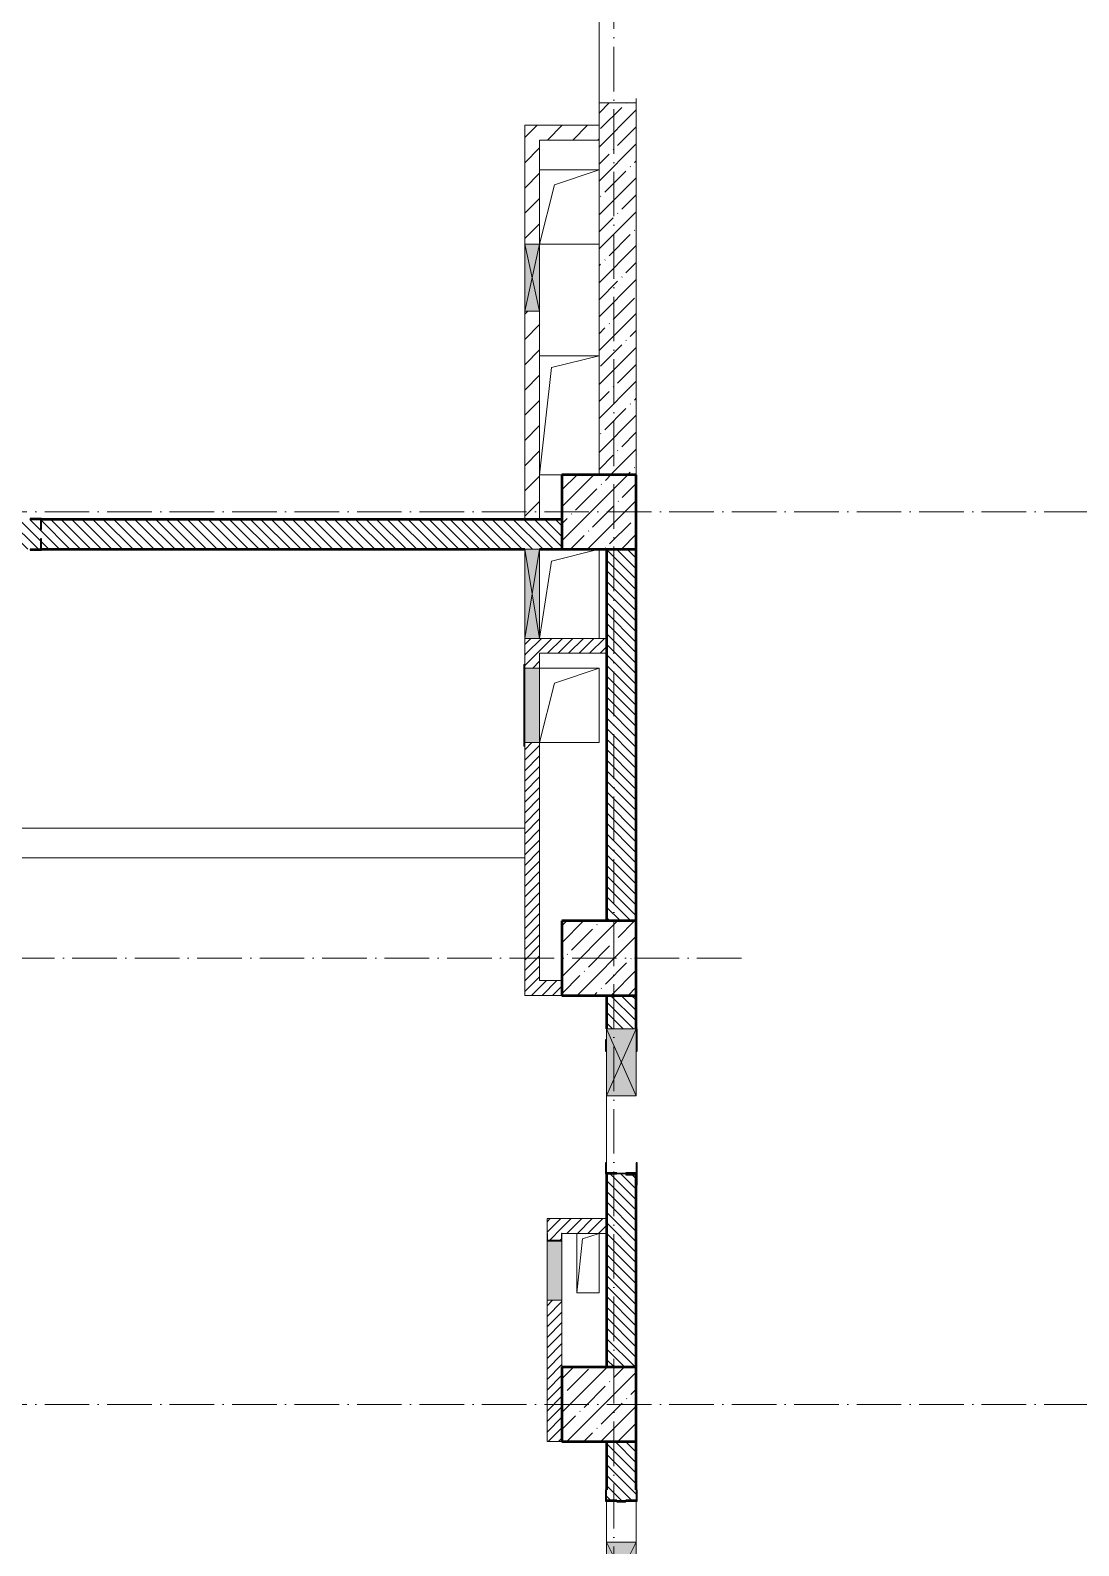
# Model space of a CAD drawing. Header units: millimetres. Extents: x 2294 to 908349, y -83289 to 219220.
# Drawn here: x 9088 to 16139, y 37556 to 47744 of the extents above; entities that cross this region are included whole.
import ezdxf

# ---------------------------------------------------------------- set-up
doc = ezdxf.new("R2010")
doc.units = ezdxf.units.MM
doc.linetypes.add('50_200_ШТРИХ_1Т_ш5_п1_п1_', pattern=[700, 500, -100, 0, -100])
for name, color, linetype, lineweight in [('A-DETL-GENF-OTLN', 7, 'Continuous', 9), ('A-FLOR-____-OTLN', 7, 'Continuous', 9), ('A-GENM-____-MCUT', 7, 'Continuous', 25), ('A-GENM-____-OTLN', 7, 'Continuous', 9), ('A-GENM-____-OTLN-1', 7, 'Continuous', 25), ('A-GLAZ-____-OTLN', 7, 'Continuous', 9), ('A-WALL-____-MCUT-1', 7, 'Continuous', 9), ('A-WALL-____-MCUT-2', 7, 'Continuous', 50), ('A-WALL-____-OTLN', 7, 'Continuous', 9), ('A-WALL-____-PATT-1', 7, 'Continuous', 9), ('A-WALL-FNSH-MCUT-1', 7, 'Continuous', 9), ('I-WALL-____-OTLN', 7, 'Continuous', 9), ('S-COLS-____-MCUT', 7, 'Continuous', 50), ('S-COLS-____-OTLN', 7, 'Continuous', 9), ('S-GRID-____-OTLN-1', 7, '50_200_ШТРИХ_1Т_ш5_п1_п1_', 9)]:
    doc.layers.add(name, color=color, linetype=linetype, lineweight=lineweight)
doc.layers.add('A-GLAZ-____-OTLN-1', color=7, linetype='Continuous', lineweight=9, true_color=0xc0c0c0)
pattern_1 = [(135, (7562.787, 6025.276), (-35.35534, -35.35534), [])]
pattern_2 = [(45, (7562.787, 6025.276), (-35.35534, 35.35534), [])]
pattern_3 = [(45, (7562.79, 6025.28), (-84.8528, 84.8528), [])]

# ---------------------------------------------------------------- blocks, each defined once
blk = doc.blocks.new('BSC_Колонна _Прямоугольная - 500х500-V37-АР1_План отверстий 2 этажа в осях 1-64_А-ГГ')
at = {"layer": 'S-COLS-____-OTLN'}
h = blk.add_hatch(dxfattribs=at)
h.set_pattern_fill('FP_66', color=256, style=0, pattern_type=2)
h.set_pattern_definition([(45, (-5350, -32481.04), (-114.04925, 114.04925), []), (45, (-5235.95, -32481.04), (-114.04925, 114.04925), [201.613, -40.323, 3.353, -36.97])])
h.paths.add_polyline_path([(-250, -250), (250, -250), (250, 250), (-250, 250)], flags=0)
at = {"layer": 'S-COLS-____-MCUT'}
for p, q in [((250, 250), (-250, 250)), ((-250, 250), (-250, -250)), ((250, -250), (250, 250)), ((-250, -250), (250, -250))]:
    blk.add_line(p, q, dxfattribs=at)
blk = doc.blocks.new('BSC_Колонна _Прямоугольная - 500х500-V49-АР1_План отверстий 2 этажа в осях 1-64_А-ГГ')
at = {"layer": 'S-COLS-____-OTLN'}
h = blk.add_hatch(dxfattribs=at)
h.set_pattern_fill('FP_78', color=256, style=0, pattern_type=2)
h.set_pattern_definition([(45, (-5350, -35481.04), (-114.04925, 114.04925), []), (45, (-5235.95, -35481.04), (-114.04925, 114.04925), [201.613, -40.323, 3.353, -36.97])])
h.paths.add_polyline_path([(-250, -250), (250, -250), (250, 250), (-250, 250)], flags=0)
at = {"layer": 'S-COLS-____-MCUT'}
for p, q in [((250, 250), (-250, 250)), ((-250, 250), (-250, -250)), ((250, -250), (250, 250)), ((-250, -250), (250, -250))]:
    blk.add_line(p, q, dxfattribs=at)
blk = doc.blocks.new('BSC_Колонна _Прямоугольная - 500х500-V102-АР1_План отверстий 2 этажа в осях 1-64_А-ГГ')
at = {"layer": 'S-COLS-____-OTLN'}
h = blk.add_hatch(dxfattribs=at)
h.set_pattern_fill('FP_131', color=256, style=0, pattern_type=2)
h.set_pattern_definition([(45, (-5350, -38481.04), (-114.04925, 114.04925), []), (45, (-5235.95, -38481.04), (-114.04925, 114.04925), [201.613, -40.323, 3.353, -36.97])])
h.paths.add_polyline_path([(-250, -250), (250, -250), (250, 250), (-250, 250), (-250, 95)], flags=0)
at = {"layer": 'S-COLS-____-MCUT'}
for p, q in [((250, 250), (-250, 250)), ((-250, 250), (-250, -250)), ((250, -250), (250, 250)), ((-250, -250), (250, -250))]:
    blk.add_line(p, q, dxfattribs=at)
blk = doc.blocks.new('АР_Перемычка - АР_Перемычка-28357691-АР1_План отверстий 2 этажа в осях 1-64_А-ГГ')
at = {"layer": 'A-GENM-____-OTLN'}
blk.add_line((-250, -100), (-243, -100), dxfattribs=at)
blk = doc.blocks.new('Фахверк_СКБ_Уголок - 200_3960-28268576-АР1_План отверстий 2 этажа в осях 1-64_А-ГГ')
at = {"layer": 'A-GENM-____-MCUT'}
for p, q in [((200, 156), (125, 156)), ((125, 156), (125, 81)), ((131, 81), (131, 150)), ((131, 150), (200, 150)), ((200, 150), (200, 156)), ((125, 81), (131, 81)), ((131, 19), (125, 19)), ((125, 19), (125, -56)), ((131, -50), (131, 19)), ((125, -56), (200, -56)), ((200, -50), (131, -50)), ((200, -56), (200, -50))]:
    blk.add_line(p, q, dxfattribs=at)
blk = doc.blocks.new('Фахверк_СКБ_Уголок - 200_3550-28267367-АР1_План отверстий 2 этажа в осях 1-64_А-ГГ')
at = {"layer": 'A-GENM-____-MCUT'}
for p, q in [((200, 156), (125, 156)), ((125, 156), (125, 81)), ((131, 81), (131, 150)), ((131, 150), (200, 150)), ((200, 150), (200, 156)), ((125, 81), (131, 81)), ((131, 19), (125, 19)), ((125, 19), (125, -56)), ((131, -50), (131, 19)), ((125, -56), (200, -56)), ((200, -50), (131, -50)), ((200, -56), (200, -50))]:
    blk.add_line(p, q, dxfattribs=at)
blk = doc.blocks.new('154_Стойка_СКБ_Уголок - СМ-2480_200-V144-АР1_План отверстий 2 этажа в осях 1-64_А-ГГ')
at = {"layer": 'A-GENM-____-MCUT'}
for p, q in [((125, 156), (125, 150)), ((200, 156), (125, 156)), ((200, 150), (200, 156)), ((125, -50), (125, -56)), ((125, -56), (200, -56)), ((200, -56), (200, -50))]:
    blk.add_line(p, q, dxfattribs=at)
blk = doc.blocks.new('Стойка_Влож_Уголок - Уголок-V145-АР1_План отверстий 2 этажа в осях 1-64_А-ГГ')
at = {"layer": 'A-GENM-____-MCUT'}
for p, q in [((0, -75), (75, -75)), ((75, -75), (75, -69))]:
    blk.add_line(p, q, dxfattribs=at)
blk = doc.blocks.new('154_Стойка_СКБ_Уголок - СМ-2480_200-28447058-АР1_План отверстий 2 этажа в осях 1-64_А-ГГ')
at = {"layer": 'A-GENM-____-MCUT'}
for p, q in [((125, 156), (125, 81)), ((200, 156), (125, 156)), ((131, 81), (131, 150)), ((131, 150), (200, 150)), ((200, 150), (200, 156)), ((125, 81), (131, 81)), ((131, 19), (125, 19)), ((125, 19), (125, -56)), ((131, -50), (131, 19)), ((125, -56), (200, -56)), ((200, -50), (131, -50)), ((200, -56), (200, -50))]:
    blk.add_line(p, q, dxfattribs=at)
blk = doc.blocks.new('Стойка_Влож_Полоса боковая - Полоса-28346330-АР1_План отверстий 2 этажа в осях 1-64_А-ГГ')
at = {"layer": 'A-GENM-____-OTLN'}
for p, q in [((-5, -31), (-5, 31)), ((0, 31), (0, -31))]:
    blk.add_line(p, q, dxfattribs=at)
blk = doc.blocks.new('Стойка_Влож_Уголок - Уголок-28346305-АР1_План отверстий 2 этажа в осях 1-64_А-ГГ')
at = {"layer": 'A-GENM-____-MCUT'}
for p, q in [((75, 75), (0, 75)), ((0, 0), (6, 0)), ((6, 69), (75, 69)), ((6, 0), (6, 69)), ((75, 69), (75, 75))]:
    blk.add_line(p, q, dxfattribs=at)
blk = doc.blocks.new('AR_Отверстие Ниша - Лючок-32405468-АР1_План отверстий 2 этажа в осях 1-64_А-ГГ')
at = {"layer": 'A-GLAZ-____-OTLN'}
blk.add_hatch(color=256, dxfattribs=at).paths.add_polyline_path([(200, -47), (200, 50), (-200, 50), (-200, -50), (200, -50)], flags=0)
for p, q in [((200, 50), (-200, 50)), ((200, -50), (200, 50)), ((-200, -50), (200, -50))]:
    blk.add_line(p, q, dxfattribs=at)
blk = doc.blocks.new('AR_Отверстие Ниша - Лючок-32403618-АР1_План отверстий 2 этажа в осях 1-64_А-ГГ')
at = {"layer": 'A-GLAZ-____-OTLN'}
blk.add_hatch(color=256, dxfattribs=at).paths.add_polyline_path([(-250, -50), (250, -50), (250, 50), (-250, 50)], flags=0)
for p, q in [((-250, 50), (250, 50)), ((-250, -50), (-250, 50)), ((250, 50), (250, -50)), ((250, -50), (-250, -50))]:
    blk.add_line(p, q, dxfattribs=at)
blk = doc.blocks.new('Л_Общий_Лючок - Лючок-29753807-АР1_План отверстий 2 этажа в осях 1-64_А-ГГ')
at = {"layer": 'A-GLAZ-____-OTLN-1'}
blk.add_hatch(color=256, dxfattribs=at).paths.add_polyline_path([(524, -6), (524, 0), (-24, 0), (-24, -6), (500, -6)], flags=0)
at = {"layer": 'A-GLAZ-____-OTLN'}
for p, q in [((-24, 0), (-24, -6)), ((524, 0), (524, -6)), ((-24, -6), (524, -6))]:
    blk.add_line(p, q, dxfattribs=at)
blk = doc.blocks.new('154_Фахверк_СКБ_Швеллер - Тип_100_3960_зеркало-29769493-АР1_План отверстий 2 этажа в осях 1-64_А-ГГ')
at = {"layer": 'A-GENM-____-MCUT'}
for p, q in [((175, 50), (125, 50)), ((125, 50), (125, -50)), ((128, 47), (175, 47)), ((128, -47), (128, 47)), ((175, 47), (175, 50)), ((125, -50), (175, -50)), ((175, -47), (128, -47)), ((175, -50), (175, -47))]:
    blk.add_line(p, q, dxfattribs=at)
blk = doc.blocks.new('AR_Отверстие прямоугольное _в плите_ - AR_Отверстие прямоугольное _в плите_-30459278-АР1_План отверстий 2 этажа в осях 1-64_А-ГГ')
at = {"layer": 'A-GENM-____-OTLN'}
for p, q in [((-75, 200), (-75, -200)), ((-75, -200), (-37, 163)), ((-37, 163), (75, 200)), ((75, -200), (75, 200)), ((-75, -200), (75, -200))]:
    blk.add_line(p, q, dxfattribs=at)
blk = doc.blocks.new('AR_Отверстие прямоугольное _в плите_ - AR_Отверстие прямоугольное _в плите_-30459445-АР1_План отверстий 2 этажа в осях 1-64_А-ГГ')
at = {"layer": 'A-GENM-____-OTLN'}
for p, q in [((200, 250), (-200, 250)), ((-100, 150), (200, 250)), ((200, -250), (200, 250)), ((-200, -250), (-100, 150)), ((-200, -250), (200, -250))]:
    blk.add_line(p, q, dxfattribs=at)
blk = doc.blocks.new('AR_Отверстие прямоугольное _в плите_ - AR_Отверстие прямоугольное _в плите_-V173-АР1_План отверстий 2 этажа в осях 1-64_А-ГГ')
at = {"layer": 'A-GENM-____-OTLN'}
for p, q in [((200, 250), (-200, 250)), ((-100, 150), (200, 250)), ((-200, -250), (-100, 150)), ((-200, -250), (200, -250))]:
    blk.add_line(p, q, dxfattribs=at)
blk = doc.blocks.new('AR_Отверстие прямоугольное _в плите_ - AR_Отверстие прямоугольное _в плите_-30552819-АР1_План отверстий 2 этажа в осях 1-64_А-ГГ')
at = {"layer": 'A-GENM-____-OTLN'}
for p, q in [((200, 400), (-200, 400)), ((-200, -400), (-120, 320)), ((-120, 320), (200, 400)), ((-200, -400), (-50, -400))]:
    blk.add_line(p, q, dxfattribs=at)
blk = doc.blocks.new('AR_Отверстие прямоугольное _в плите_ - AR_Отверстие прямоугольное _в плите_-30552564-АР1_План отверстий 2 этажа в осях 1-64_А-ГГ')
at = {"layer": 'A-GENM-____-OTLN'}
for p, q in [((200, 300), (-200, 300)), ((-200, -300), (-120, 220)), ((-120, 220), (200, 300)), ((200, -300), (200, 300))]:
    blk.add_line(p, q, dxfattribs=at)
blk = doc.blocks.new('AR_Отверстие прямоугольное _в стене_ - AR_Отверстие прямоугольное _в стене__ОВ-36815002-АР1_План отверстий 2 этажа в осях 1-64_А-ГГ')
at = {"layer": 'A-GLAZ-____-OTLN'}
blk.add_hatch(color=256, dxfattribs=at).paths.add_polyline_path([(225, 50), (-225, 50), (-225, -50), (225, -50)], flags=0)
at = {"layer": 'A-DETL-GENF-OTLN'}
for p, q in [((-225, -50), (-225, 50)), ((-225, 50), (225, 50)), ((225, 50), (-225, -50)), ((-225, 50), (225, -50)), ((225, 50), (-225, 50)), ((-225, 50), (-225, -50)), ((225, 50), (225, -50)), ((225, -50), (225, 50)), ((225, -50), (-225, -50)), ((-225, -50), (225, -50))]:
    blk.add_line(p, q, dxfattribs=at)
blk = doc.blocks.new('AR_Отверстие прямоугольное _в стене_ - AR_Отверстие прямоугольное _в стене__ОВ-V198-АР1_План отверстий 2 этажа в осях 1-64_А-ГГ')
at = {"layer": 'A-GLAZ-____-OTLN'}
blk.add_hatch(color=256, dxfattribs=at).paths.add_polyline_path([(-225, -100), (225, -100), (225, 100), (-225, 100)], flags=0)
at = {"layer": 'A-DETL-GENF-OTLN'}
for p, q in [((-225, -100), (-225, 100)), ((-225, 100), (225, 100)), ((225, 100), (-225, -100)), ((-225, 100), (225, -100)), ((225, 100), (-225, 100)), ((-225, 100), (-225, -100)), ((225, 100), (225, -100)), ((225, -100), (225, 100)), ((225, -100), (-225, -100)), ((-225, -100), (225, -100))]:
    blk.add_line(p, q, dxfattribs=at)
blk = doc.blocks.new('AR_Отверстие прямоугольное _в стене_ - AR_Отверстие прямоугольное _в стене__ОВ-36902575-АР1_План отверстий 2 этажа в осях 1-64_А-ГГ')
at = {"layer": 'A-GLAZ-____-OTLN'}
blk.add_hatch(color=256, dxfattribs=at).paths.add_polyline_path([(-300, -50), (300, -50), (300, 50), (-300, 50)], flags=0)
at = {"layer": 'A-DETL-GENF-OTLN'}
for p, q in [((-300, -50), (-300, 50)), ((-300, 50), (300, 50)), ((300, 50), (-300, -50)), ((-300, 50), (300, -50)), ((300, 50), (-300, 50)), ((-300, 50), (-300, -50)), ((300, 50), (300, -50)), ((300, -50), (300, 50)), ((300, -50), (-300, -50)), ((-300, -50), (300, -50))]:
    blk.add_line(p, q, dxfattribs=at)
blk = doc.blocks.new('AR_Отверстие прямоугольное _в стене__БезПР - AR_Отверстие прямоугольное _в стене__БезПР-36428632-АР1_План отверстий 2 этажа в осях 1-64_А-ГГ')
at = {"layer": 'A-GLAZ-____-OTLN'}
blk.add_hatch(color=256, dxfattribs=at).paths.add_polyline_path([(-200, -100), (200, -100), (200, 100), (-200, 100)], flags=0)
at = {"layer": 'A-DETL-GENF-OTLN'}
for p, q in [((-200, -100), (-200, 100)), ((-200, 100), (200, 100)), ((200, 100), (-200, -100)), ((-200, 100), (200, -100)), ((200, 100), (-200, 100)), ((-200, 100), (-200, -100)), ((200, 100), (200, -100)), ((200, -100), (200, 100)), ((200, -100), (-200, -100)), ((-200, -100), (200, -100))]:
    blk.add_line(p, q, dxfattribs=at)
at = {"layer": 'A-GLAZ-____-OTLN'}
blk.add_line((200, 100), (-200, 100), dxfattribs=at)
blk = doc.blocks.new('2floor')
at = {"layer": 'A-WALL-____-PATT-1'}
h = blk.add_hatch(dxfattribs=at)
h.set_pattern_fill('FP_25', color=256, style=0, pattern_type=2)
h.set_pattern_definition([(45, (7562.79, 6025.28), (-114.04925, 114.04925), []), (45, (7676.84, 6025.28), (-114.04925, 114.04925), [201.612, -40.322, 3.353, -36.97])])
h.paths.add_polyline_path([(13163, 44756), (13163, 47256), (12913, 47256), (12913, 44756)], flags=0)
h.paths.add_polyline_path([(12913, 49056), (13163, 49056), (13163, 49756), (12913, 49756)], flags=0)
h = blk.add_hatch(dxfattribs=at)
h.set_pattern_fill('FP_4', color=256, style=0, pattern_type=2)
h.set_pattern_definition(pattern_3)
h.paths.add_polyline_path([(12913, 47006), (12913, 47106), (12413, 47106), (12413, 47006), (12513, 47006)], flags=0)
h = blk.add_hatch(dxfattribs=at)
h.set_pattern_fill('FP_4', color=256, style=0, pattern_type=2)
h.set_pattern_definition(pattern_3)
h.paths.add_polyline_path([(12413, 44456), (12513, 44456), (12513, 45856), (12413, 45856), (12413, 44601)], flags=0)
h.paths.add_polyline_path([(12413, 46306), (12513, 46306), (12513, 47006), (12413, 47006)], flags=0)
h = blk.add_hatch(dxfattribs=at)
h.set_pattern_fill('FP_6', color=256, style=0, pattern_type=2)
h.set_pattern_definition(pattern_1)
h.paths.add_polyline_path([(12513, 44256), (12663, 44256), (12663, 44456), (9163, 44456), (9163, 44387), (9157, 44387), (9157, 44456), (5613, 44456), (5613, 44256), (9157, 44256), (9157, 44325), (9163, 44325), (9163, 44256), (12413, 44256)], flags=0)
h = blk.add_hatch(dxfattribs=at)
h.set_pattern_fill('FP_6', color=256, style=0, pattern_type=2)
h.set_pattern_definition(pattern_1)
h.paths.add_polyline_path([(13163, 41756), (13163, 44256), (12963, 44256), (12963, 41756)], flags=0)
h = blk.add_hatch(dxfattribs=at)
h.set_pattern_fill('FP_5', color=256, style=0, pattern_type=2)
h.set_pattern_definition(pattern_2)
h.paths.add_polyline_path([(12963, 43556), (12963, 43656), (12413, 43656), (12413, 43556), (12513, 43556)], flags=0)
h = blk.add_hatch(dxfattribs=at)
h.set_pattern_fill('FP_5', color=256, style=0, pattern_type=2)
h.set_pattern_definition(pattern_2)
h.paths.add_polyline_path([(12413, 41356), (12513, 41356), (12513, 42956), (12413, 42956)], flags=0)
h.paths.add_polyline_path([(12413, 43456), (12513, 43456), (12513, 43556), (12413, 43556)], flags=0)
h = blk.add_hatch(dxfattribs=at)
h.set_pattern_fill('FP_5', color=256, style=0, pattern_type=2)
h.set_pattern_definition(pattern_2)
h.paths.add_polyline_path([(12663, 41256), (12663, 41356), (12413, 41356), (12413, 41256)], flags=0)
h = blk.add_hatch(dxfattribs=at)
h.set_pattern_fill('FP_6', color=256, style=0, pattern_type=2)
h.set_pattern_definition(pattern_1)
h.paths.add_polyline_path([(13163, 38756), (13163, 40056), (12963, 40056), (12963, 38756)], flags=0)
h.paths.add_polyline_path([(13113, 41031), (13163, 41031), (13163, 41256), (12963, 41256), (12963, 41031)], flags=0)
h = blk.add_hatch(dxfattribs=at)
h.set_pattern_fill('FP_5', color=256, style=0, pattern_type=2)
h.set_pattern_definition(pattern_2)
h.paths.add_polyline_path([(12563, 38256), (12663, 38256), (12663, 39206), (12563, 39206), (12563, 38756)], flags=0)
h.paths.add_polyline_path([(12659, 39609), (12660, 39609), (12660, 39656), (12663, 39656), (12663, 39756), (12563, 39756), (12563, 39656), (12566, 39656), (12566, 39609)], flags=0)
h = blk.add_hatch(dxfattribs=at)
h.set_pattern_fill('FP_5', color=256, style=0, pattern_type=2)
h.set_pattern_definition(pattern_2)
h.paths.add_polyline_path([(12963, 39656), (12963, 39756), (12663, 39756), (12663, 39656), (12851, 39656)], flags=0)
h = blk.add_hatch(dxfattribs=at)
h.set_pattern_fill('FP_6', color=256, style=0, pattern_type=2)
h.set_pattern_definition(pattern_1)
h.paths.add_polyline_path([(13163, 32756), (13163, 35331), (12963, 35331), (12963, 32756)], flags=0)
h.paths.add_polyline_path([(12963, 35881), (13163, 35881), (13163, 36150), (13094, 36150), (13094, 36156), (13032, 36156), (13032, 36150), (12963, 36150), (12963, 36081)], flags=0)
h.paths.add_polyline_path([(13094, 37856), (13094, 37862), (13163, 37862), (13163, 38256), (12963, 38256), (12963, 37862), (13032, 37862), (13032, 37856)], flags=0)
at = {"layer": 'A-FLOR-____-OTLN'}
for p, q in [((12513, 46806), (12913, 46806)), ((12913, 46306), (12513, 46306)), ((12513, 45556), (12913, 45556)), ((12663, 44756), (12513, 44756)), ((12513, 44256), (12913, 44256)), ((12913, 44256), (12913, 43656)), ((12513, 43456), (12913, 43456)), ((12913, 43456), (12913, 42956)), ((12913, 42956), (12513, 42956)), ((12763, 39256), (12763, 39656)), ((12913, 39656), (12913, 39256)), ((12913, 39256), (12763, 39256))]:
    blk.add_line(p, q, dxfattribs=at)
at = {"layer": 'A-WALL-____-MCUT-1'}
for p, q in [((13163, 47256), (12913, 47256)), ((12913, 47256), (12913, 44756)), ((13163, 44756), (13163, 47256))]:
    blk.add_line(p, q, dxfattribs=at)
at = {"layer": 'A-WALL-____-MCUT-2'}
for p, q in [((12663, 44456), (9163, 44456)), ((9163, 44256), (12413, 44256)), ((12513, 44256), (12663, 44256)), ((12963, 44256), (12963, 41756)), ((13163, 41756), (13163, 44256)), ((12963, 41256), (12963, 41031)), ((13163, 41031), (13163, 41256)), ((12963, 40056), (12963, 38756)), ((13163, 38756), (13163, 40056)), ((12963, 38256), (12963, 37931)), ((13163, 37931), (13163, 38256)), ((13032, 37856), (13094, 37856))]:
    blk.add_line(p, q, dxfattribs=at)
at = {"layer": 'A-WALL-____-OTLN'}
for p, q in [((12913, 47256), (12913, 49056)), ((13163, 47286), (13163, 47256))]:
    blk.add_line(p, q, dxfattribs=at)
at = {"layer": 'A-WALL-FNSH-MCUT-1'}
for p, q in [((12413, 47106), (12413, 46306)), ((12913, 47106), (12413, 47106)), ((12513, 46306), (12513, 47006)), ((12513, 47006), (12913, 47006)), ((12413, 45856), (12413, 44456)), ((12513, 44456), (12513, 45856)), ((12413, 43656), (12413, 43456)), ((12963, 43656), (12513, 43656)), ((12963, 43556), (12963, 43656)), ((12513, 43556), (12963, 43556)), ((12513, 43456), (12513, 43556)), ((12413, 42956), (12413, 41256)), ((12513, 41356), (12513, 42956)), ((12663, 41356), (12513, 41356)), ((12413, 41256), (12663, 41256)), ((12963, 39756), (12563, 39756)), ((12563, 39756), (12563, 39656)), ((12663, 39656), (12963, 39656)), ((12563, 39206), (12563, 38256)), ((12663, 38756), (12663, 39206)), ((12563, 38256), (12663, 38256))]:
    blk.add_line(p, q, dxfattribs=at)
at = {"layer": 'I-WALL-____-OTLN'}
for p, q in [((7333, 42381), (12413, 42381)), ((12413, 42181), (7133, 42181)), ((12963, 40131), (12963, 40581)), ((12963, 37581), (12963, 37856)), ((13163, 37856), (13163, 37581))]:
    blk.add_line(p, q, dxfattribs=at)
at = {"layer": 'A-GENM-____-OTLN'}
for name, p in [('AR_Отверстие прямоугольное _в плите_ - AR_Отверстие прямоугольное _в плите_-V173-АР1_План отверстий 2 этажа в осях 1-64_А-ГГ', (12713, 46556)), ('AR_Отверстие прямоугольное _в плите_ - AR_Отверстие прямоугольное _в плите_-30552819-АР1_План отверстий 2 этажа в осях 1-64_А-ГГ', (12713, 45156)), ('AR_Отверстие прямоугольное _в плите_ - AR_Отверстие прямоугольное _в плите_-30552564-АР1_План отверстий 2 этажа в осях 1-64_А-ГГ', (12713, 43956)), ('AR_Отверстие прямоугольное _в плите_ - AR_Отверстие прямоугольное _в плите_-30459445-АР1_План отверстий 2 этажа в осях 1-64_А-ГГ', (12713, 43206)), ('AR_Отверстие прямоугольное _в плите_ - AR_Отверстие прямоугольное _в плите_-30459278-АР1_План отверстий 2 этажа в осях 1-64_А-ГГ', (12838, 39456))]:
    blk.add_blockref(name, p, dxfattribs=at)
for name, p, rotation in [('АР_Перемычка - АР_Перемычка-28357691-АР1_План отверстий 2 этажа в осях 1-64_А-ГГ', (13063, 40956), 269.9999999999999), ('Стойка_Влож_Уголок - Уголок-V145-АР1_План отверстий 2 этажа в осях 1-64_А-ГГ', (13094, 40956), 90.00000000000027), ('Стойка_Влож_Полоса боковая - Полоса-28346330-АР1_План отверстий 2 этажа в осях 1-64_А-ГГ', (13063, 40056), 269.9999999999999), ('Стойка_Влож_Уголок - Уголок-28346305-АР1_План отверстий 2 этажа в осях 1-64_А-ГГ', (13094, 40056), 269.9999999999999)]:
    blk.add_blockref(name, p, dxfattribs=dict(at, rotation=rotation))
at = {"layer": 'A-GENM-____-OTLN-1'}
for name, p, rotation in [('Фахверк_СКБ_Уголок - 200_3550-28267367-АР1_План отверстий 2 этажа в осях 1-64_А-ГГ', (9288, 44406), 180), ('154_Стойка_СКБ_Уголок - СМ-2480_200-V144-АР1_План отверстий 2 этажа в осях 1-64_А-ГГ', (13013, 41081), 269.9999999999999), ('154_Стойка_СКБ_Уголок - СМ-2480_200-28447058-АР1_План отверстий 2 этажа в осях 1-64_А-ГГ', (13113, 39931), 89.99999999999991), ('154_Фахверк_СКБ_Швеллер - Тип_100_3960_зеркало-29769493-АР1_План отверстий 2 этажа в осях 1-64_А-ГГ', (12613, 39481), 89.99999999999993), ('Фахверк_СКБ_Уголок - 200_3960-28268576-АР1_План отверстий 2 этажа в осях 1-64_А-ГГ', (13113, 37731), 89.99999999999991)]:
    blk.add_blockref(name, p, dxfattribs=dict(at, rotation=rotation))
at = {"layer": 'A-GLAZ-____-OTLN'}
for name, p, rotation in [('AR_Отверстие прямоугольное _в стене_ - AR_Отверстие прямоугольное _в стене__ОВ-36815002-АР1_План отверстий 2 этажа в осях 1-64_А-ГГ', (12463, 46081), 269.9999999999999), ('AR_Отверстие прямоугольное _в стене_ - AR_Отверстие прямоугольное _в стене__ОВ-36902575-АР1_План отверстий 2 этажа в осях 1-64_А-ГГ', (12463, 43956), 89.9999999999999), ('Л_Общий_Лючок - Лючок-29753807-АР1_План отверстий 2 этажа в осях 1-64_А-ГГ', (12413, 43456), 269.9999999999999), ('AR_Отверстие Ниша - Лючок-32403618-АР1_План отверстий 2 этажа в осях 1-64_А-ГГ', (12463, 43206), 89.9999999999999), ('AR_Отверстие прямоугольное _в стене_ - AR_Отверстие прямоугольное _в стене__ОВ-V198-АР1_План отверстий 2 этажа в осях 1-64_А-ГГ', (13063, 40806), 89.99999999999991), ('AR_Отверстие Ниша - Лючок-32405468-АР1_План отверстий 2 этажа в осях 1-64_А-ГГ', (12613, 39406), 269.9999999999999), ('AR_Отверстие прямоугольное _в стене__БезПР - AR_Отверстие прямоугольное _в стене__БезПР-36428632-АР1_План отверстий 2 этажа в осях 1-64_А-ГГ', (13063, 37381), 89.99999999999991)]:
    blk.add_blockref(name, p, dxfattribs=dict(at, rotation=rotation))
at = {"layer": 'S-COLS-____-OTLN'}
for name, p in [('BSC_Колонна _Прямоугольная - 500х500-V102-АР1_План отверстий 2 этажа в осях 1-64_А-ГГ', (12913, 44506)), ('BSC_Колонна _Прямоугольная - 500х500-V49-АР1_План отверстий 2 этажа в осях 1-64_А-ГГ', (12913, 41506)), ('BSC_Колонна _Прямоугольная - 500х500-V37-АР1_План отверстий 2 этажа в осях 1-64_А-ГГ', (12913, 38506))]:
    blk.add_blockref(name, p, dxfattribs=at)
blk = doc.blocks.new('3osi')
at = {"layer": 'S-GRID-____-OTLN-1', "color": 251, "ltscale": 0.6, "true_color": 0x636466}
for p, q in [((171033.5, 1542.7), (171033.5, 55906.2)), ((192291.2, 44506.3), (160914.7, 44506.3)), ((171892, 41506.3), (160914.7, 41506.3)), ((192291.2, 38506.3), (160914.7, 38506.3))]:
    blk.add_line(p, q, dxfattribs=at)

msp = doc.modelspace()

# ---------------------------------------------------------------- block references
for name, p in [('3osi', (-158020.7, 0)), ('2floor', (0, 0))]:
    msp.add_blockref(name, p)

doc.saveas('drawing.dxf')
